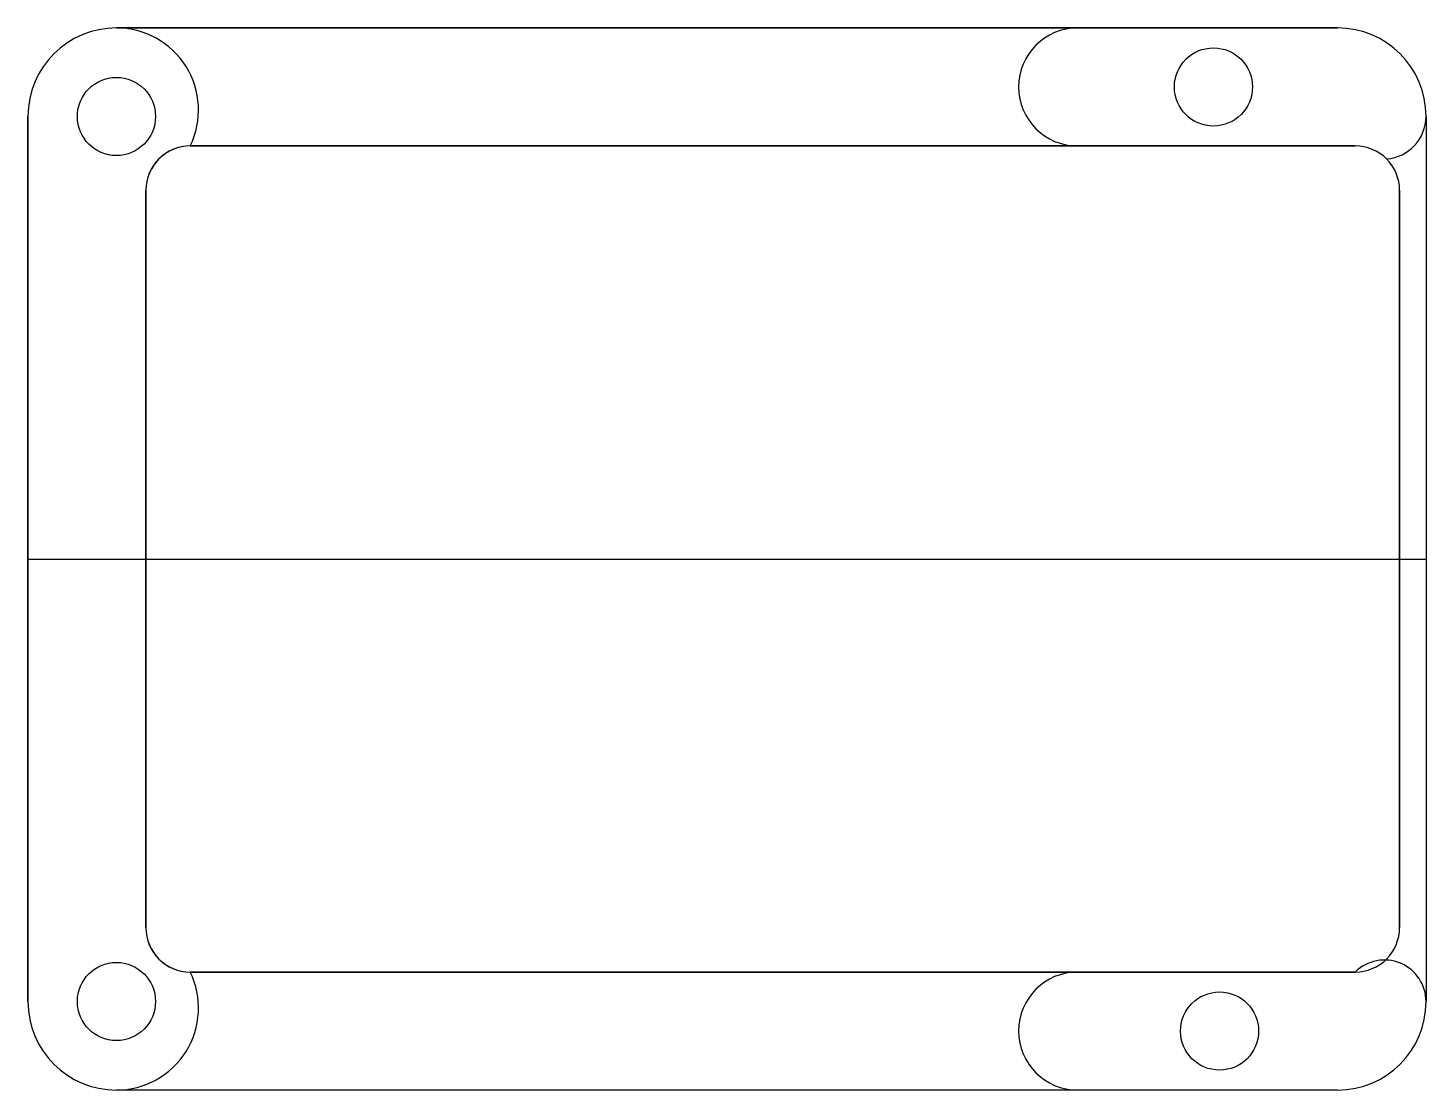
# Model space of a CAD drawing. Header units: millimetres. Extents: x -8 to 86.8, y -8 to 64.
import ezdxf

# ---------------------------------------------------------------- set-up
doc = ezdxf.new("R2010")
doc.units = ezdxf.units.MM
doc.layers.get('0').update_dxf_attribs({"linetype": 'CONTINUOUS'})

msp = doc.modelspace()

# ---------------------------------------------------------------- linework, layer by layer
for p, q in [((80.796, 64), (-2, 64)), ((-2, 64), (80.796, 64)), ((-2, 64), (80.796, 64)), ((-2, 64), (80.796, 64)), ((-8, 58), (-8, -2)), ((-8, -2), (-8, 58)), ((-8, -2), (-8, 58)), ((86.796, 58), (86.796, -2)), ((3, 56), (82, 56)), ((3, 56), (82, 56)), ((0, 3), (0, 53)), ((0, 3), (0, 53)), ((85, 53), (85, 3)), ((-8, 28), (86.796, 28)), ((82, 0), (3, 0)), ((80.796, -8), (-2, -8)), ((80.796, -8), (-2, -8))]:
    msp.add_line(p, q)
msp.add_lwpolyline([(82, 56), (3, 56, 0.414214), (0, 53), (0, 3, 0.414214), (3, 0), (82, 0, 0.414214), (85, 3), (85, 53, 0.414214)], format="xyb", close=True)
for centre in [(72.38, 60), (-2, 58), (-2, -2), (72.796, -4)]:
    msp.add_circle(centre, 2.65)
for centre, radius, start, end in [((-2, 58), 6, 90, 180), ((-2, 58), 6, 90, 180), ((-2, 58.438), 5.563, -25.98923, 90), ((63.171, 60), 4, 90, 270), ((80.796, 58), 6, 0, 90), ((80.796, 58), 6, 0, 90), ((83.909, 58), 2.886, -85.78691, 0), ((83.909, 58), 2.886, 274.21309, 360), ((3, 53), 3, 90, 180), ((82, 53), 3, 45, 90), ((3, 3), 3, 180, 270), ((63.171, -4), 4, 90, 270), ((83.981, -2), 2.815, 0, 134.72415), ((83.981, -2), 2.815, 0, 134.72415), ((-2, -2.438), 5.563, -90, 25.98923), ((-2, -2), 6, 180, 270), ((-2, -2), 6, 180, 270), ((80.796, -2), 6, 270, 360)]:
    msp.add_arc(centre, radius, start, end)

doc.saveas('drawing.dxf')
